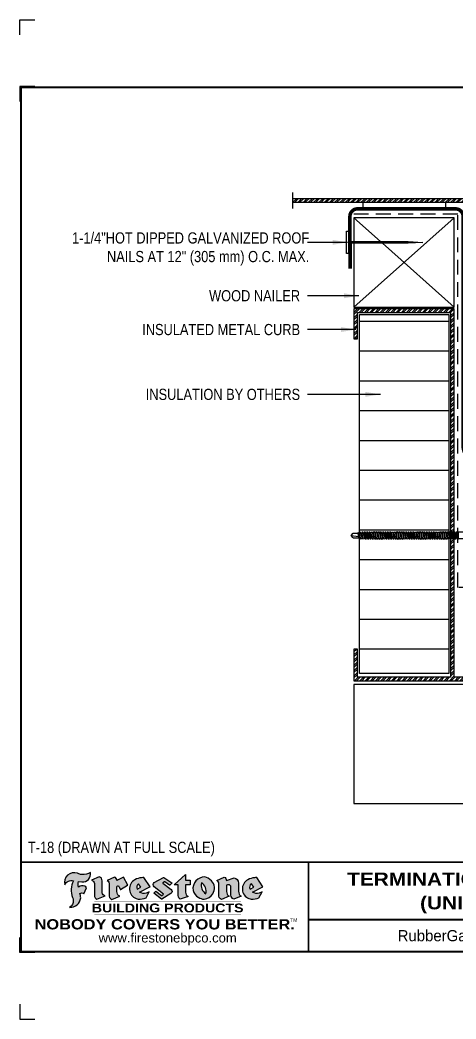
# Model space of a CAD drawing. Header units: inches. Extents: x 255.4 to 275.5, y -112.1 to -95.4.
# Drawn here: x 255.45 to 262.76, y -112.14 to -95.38 of the extents above; entities that cross this region are included whole.
import ezdxf
from ezdxf.enums import TextEntityAlignment as Align

# ---------------------------------------------------------------- set-up
doc = ezdxf.new("R2010")
doc.units = ezdxf.units.IN
doc.header["$MEASUREMENT"] = 0
doc.linetypes.add('HIDDEN', pattern=[0.375, 0.25, -0.125])
doc.layers.get('0').update_dxf_attribs({"linetype": 'CONTINUOUS'})
doc.layers.get('DEFPOINTS').update_dxf_attribs({"linetype": 'CONTINUOUS'})
for name, color, linetype in [('FSBP-ACCESSORY-FIRESTONE', 7, 'CONTINUOUS'), ('FSBP-ACCESSORY-OTHER', 7, 'CONTINUOUS'), ('FSBP-ADHESIVE', 1, 'HIDDEN'), ('FSBP-ANNO-NOTE', 7, 'CONTINUOUS'), ('FSBP-INSULATION', 7, 'CONTINUOUS'), ('FSBP-MEMBRANE', 7, 'CONTINUOUS'), ('FSBP-SUBSTRATE-GENERIC', 9, 'CONTINUOUS'), ('FSBP-TTLB', 7, 'CONTINUOUS'), ('FSBP-TTLB-BORDER', 7, 'CONTINUOUS'), ('FSBP-TTLB-TEXT', 7, 'CONTINUOUS'), ('FSBP-WOOD', 7, 'CONTINUOUS')]:
    doc.layers.add(name, color=color, linetype=linetype)
doc.styles.add('FSBP_ARIAL', font='arial.ttf')
doc.styles.add('FSBP_ARIAL_BOLD', font='')
doc.styles.add('FSBP_ARIAL_NAR', font='ARIALN.TTF')
doc.styles.add('FSBP_BANKGOTHIC', font='bgothm.ttf')
doc.styles.get('FSBP_ARIAL_BOLD').set_extended_font_data('Arial Black')
doc.dimstyles.new('FSBP-LEADER', dxfattribs={"dimtxt": 0.1875, "dimasz": 0.25, "dimexe": 0.0625, "dimexo": 0.125, "dimgap": 0.125, "dimtad": 0, "dimtih": 1, "dimtoh": 1, "dimdec": 4, "dimzin": 0, "dimdsep": 46, "dimlunit": 4, "dimtxsty": 'FSBP_ARIAL_NAR', "dimcen": 0.09375, "dimclrd": 256, "dimclre": 256, "dimclrt": 256, "dimadec": 0, "dimazin": 0, "dimtfac": 1, "dimtdec": 4, "dimtofl": 0, "dimtmove": 0, "dimatfit": 3, "dimfxl": 0, "dimtolj": 1, "dimtzin": 0, "dimlwd": -1, "dimlwe": -1, "dimarcsym": 0})

# ---------------------------------------------------------------- blocks, each defined once
blk = doc.blocks.new('TTLB-EPDM_2')
at = {"layer": 'FSBP-TTLB-TEXT'}
h = blk.add_hatch(color=1, dxfattribs=at)
edge = h.paths.add_edge_path()
edge.add_arc((1.037309769669573, -0.1982514792917306), 0.1319107607348553, 264.0410451462098, 370.3106169565175)
edge.add_arc((1.027551646585694, 0.1214293576525799), 0.3273056962876235, 270.05058356628535, 295.23459397187514, ccw=False)
edge.add_arc((1.022801957313345, -0.06680179986895154), 0.1391656561713503, 249.3281275763668, 272.0749124149863, ccw=False)
edge.add_line((0.9736743133014443, -0.1970076156048179), (0.9474927838574558, -0.1852745150568325))
edge.add_arc((0.8939498971398288, -0.3394262635682071), 0.1631857907024099, 70.84590087378872, 194.3325259843273)
edge.add_arc((0.8444260109029493, -0.4259936440910768), 0.1179914261095279, 70.96950098067128, 156.9641407594482, ccw=False)
edge.add_arc((1.153141409296894, -0.4684497516079468), 0.3110405457095052, 150.3231137483159, 203.2084295854517)
edge.add_arc((0.7562495500622943, -0.6412608153899899), 0.1218587156617311, 0.8849157075190988, 24.34668939894999, ccw=False)
edge.add_arc((0.7493781665697374, -0.6475258110744375), 0.1289731377238325, -58.36655102076742, 3.6216782311386737, ccw=False)
edge.add_arc((0.8256699029544474, -0.5792158350996106), 0.1783301886510354, 267.2205474105585, 354.1381621173521)
edge.add_arc((0.7903121048625305, -0.6011409294291745), 0.212787892960859, 0.9996158580669322, 21.00503380861244)
edge.add_arc((1.01880712263941, -0.5666691048185161), 0.05136395668415847, 40.82117713173261, 125.52727787225791, ccw=False)
edge.add_line((1.057676976260041, -0.5330924682126437), (1.102776947655911, -0.4308018311949837))
edge.add_arc((1.040858222524664, -0.4699705673995949), 0.07326744446031509, 32.31675181867256, 66.31481236598174)
edge.add_arc((1.032262518825329, -0.5063316993097662), 0.1102246948011782, 69.8179132332389, 125.254734720681)
edge.add_arc((1.127708877207287, -0.368959353531244), 0.1659710644737306, 164.1569669952081, 196.5811013160487, ccw=False)
edge.add_line((0.9680425188342383, -0.3236487780942383), (1.023615334387159, -0.3294494641845773))
h = blk.add_hatch(color=1, dxfattribs=at)
edge = h.paths.add_edge_path()
edge.add_line((1.275239419159561, -0.6223407783464694), (1.415345367376062, -0.5660418822574371))
edge.add_arc((1.421019305783958, -0.5090099247487757), 0.05731350411836949, 181.9717871001989, 264.31851000495806, ccw=False)
edge.add_line((1.363739737527226, -0.5109819325197265), (1.363412352251203, -0.3102363679013962))
edge.add_arc((1.294263659668751, -0.3103491388303989), 0.06914878453844908, 0.0934405599591014, 72.42834396969012)
edge.add_line((1.315139561173908, -0.2444268274366692), (1.186839444240604, -0.3024209471341379))
edge.add_arc((1.175246268095289, -0.3585110609420917), 0.05727567197445628, -0.017399788185912257, 78.322067691347, ccw=False)
edge.add_line((1.232521937428658, -0.3585284546236807), (1.232574268422297, -0.555126496687123))
edge.add_arc((1.305699496415486, -0.5558575689677219), 0.07312888236350451, 179.4272023230205, 245.3845503102953)
h = blk.add_hatch(color=1, dxfattribs=at)
edge = h.paths.add_edge_path()
edge.add_line((1.792026821926584, -0.3839679064720229), (1.722158956877934, -0.2518542302253621))
edge.add_arc((1.720119655279638, -0.2529327078887852), 0.002306916790721817, 27.87197133405656, 117.3766794470751)
edge.add_line((1.719058846382097, -0.250884159729182), (1.610638460368705, -0.3070279753467702))
edge.add_arc((1.547088841662962, -0.3061026658494403), 0.06355635479880145, 359.165808011073, 425.8793658831422)
edge.add_line((1.573061729235633, -0.2480956029480268), (1.446879247402876, -0.3051325108639702))
edge.add_arc((1.407812067100189, -0.370357133046621), 0.07602957263902092, -3.441403975725109, 59.07992244284969, ccw=False)
edge.add_line((1.483704536400296, -0.3749210150788969), (1.483704536400296, -0.5723838140635706))
edge.add_arc((1.54053746518044, -0.568254406115083), 0.05698275005415228, 184.1557352478595, 255.3066498366543)
edge.add_line((1.526084036778343, -0.6233736605654059), (1.657291340682093, -0.570650514527486))
edge.add_arc((1.688298576827198, -0.5021390388423987), 0.0752015358480571, 207.5160880841914, 245.649226723163, ccw=False)
edge.add_arc((1.721050197024907, -0.4914488168456328), 0.1093332836229113, 179.4823365255141, 204.5537900001094, ccw=False)
edge.add_line((1.611721375809452, -0.4904610114968335), (1.611721375809452, -0.4126404716788983))
edge.add_arc((1.628589765097195, -0.414159299036043), 0.01693662875851176, 28.356188110622725, 174.8549701683585, ccw=False)
edge.add_arc((1.627340435522395, -0.4197189881350504), 0.02111886817708033, 22.216893572439517, 40.10213956426492, ccw=False)
edge.add_line((1.646891420738257, -0.4117336534413738), (1.666638796144639, -0.4549750258192233))
edge.add_arc((1.668737246926742, -0.4540167099035481), 0.002306916790685496, 204.545128184284, 299.6323508190091)
edge.add_line((1.669877862091766, -0.4560219186518992), (1.791128135493295, -0.3870515928837648))
edge.add_line((1.791128135493295, -0.3870515928837648), (1.792026821926584, -0.3839679064720229))
h = blk.add_hatch(color=1, dxfattribs=at)
h.paths.add_polyline_path([(2.063388732080512, -0.2583237030618903, 0.02524281661523788), (2.025024361750752, -0.2610532129309178, 0.1213611957758757), (1.901773912052249, -0.3008158885520373, 0.6151668103976068), (1.93274136141747, -0.6099060679591872, 0.05306812109568645), (1.967936229862175, -0.617865745600497, 0.1150932231766138), (2.099126721549737, -0.5994933789882708), (2.151195569562105, -0.4944891916583316, -0.08755405562188731), (2.104230609512001, -0.5187113292177372, -0.265591761123442), (1.992692314386659, -0.5010701623316862), (2.165347897647223, -0.4141184325909109, 0.4518949533370738), (2.166222728871162, -0.4107679608846269)])
h.paths.add_polyline_path([(2.014217313945437, -0.4188965037300676), (1.951113654018855, -0.4515330109460507, -0.3720533890450154), (1.973177450672722, -0.3607130665457561)], flags=16)
h = blk.add_hatch(color=1, dxfattribs=at)
edge = h.paths.add_edge_path()
edge.add_arc((2.260407392426802, -0.3775796671688782), 0.04152450223225729, 123.20805433950699, 232.2027298779723, ccw=False)
edge.add_line((2.237665217914071, -0.3428366421988329), (2.393535971665983, -0.2540943745380986))
edge.add_arc((2.394677353533142, -0.2560991469722482), 0.002306916790741334, 55.64644466176611, 119.65426054492559, ccw=False)
edge.add_line((2.395979141996861, -0.2541946229174954), (2.531809646140459, -0.3470380726374032))
edge.add_arc((2.530468902927946, -0.3489153772789875), 0.002306916790700397, -42.731101238422525, 54.4661353739603, ccw=False)
edge.add_line((2.532163440279987, -0.3504807552658491), (2.498457913851155, -0.3869673252714421))
edge.add_arc((2.496763376499139, -0.3854019472845934), 0.002306916790672934, 233.7527076894875, 317.26889876138785, ccw=False)
edge.add_line((2.495399362263356, -0.38726241234572), (2.413849913492982, -0.3274738082119626))
edge.add_arc((2.412485899257181, -0.3293342732731342), 0.002306916790720064, 53.75270768979358, 124.4135619297835)
edge.add_line((2.41118211687575, -0.3274311136421062), (2.382933981293377, -0.346782838468144))
edge.add_arc((2.38423776367478, -0.3486859980991606), 0.002306916790694898, 124.4135619293799, 231.8459020253626)
edge.add_line((2.382812599816248, -0.3505000469010184), (2.519899969301207, -0.4581994452042721))
edge.add_arc((2.494247019847682, -0.4908523236374461), 0.04152450223225742, -55.21225898295222, 51.84590202520428, ccw=False)
edge.add_line((2.517938320565804, -0.5249552055672808), (2.364434947484597, -0.6179520922513717))
edge.add_arc((2.36323960192349, -0.6159790200102006), 0.002306916790726996, 233.2955624372927, 301.20872157023314, ccw=False)
edge.add_line((2.361860787187538, -0.6178285429225383), (2.231266621301074, -0.5204709167214361))
edge.add_arc((2.232647938930649, -0.5186232623475259), 0.002306916790697672, 135.5134179846393, 233.21798691998708, ccw=False)
edge.add_line((2.231002150870836, -0.5170067083764565), (2.262839375599356, -0.4845937328397696))
edge.add_arc((2.264485163659225, -0.4862102868108537), 0.002306916790748497, 53.0352839999411, 135.513417985369, ccw=False)
edge.add_line((2.265872365996302, -0.4843670465239001), (2.361834678328762, -0.5565872257804898))
edge.add_arc((2.363221880665761, -0.5547439854936304), 0.002306916790627066, 233.0352840000685, 302.2362632414394)
edge.add_line((2.36445241715569, -0.5566953042850713), (2.39428499383348, -0.5378823484768844))
edge.add_arc((2.393054457343549, -0.5359310296853765), 0.002306916790685166, 302.2362632406177, 412.2027298768422)
edge.add_line((2.394468296066179, -0.5341081404551886), (2.234958295420142, -0.4103916733127022))
h = blk.add_hatch(color=1, dxfattribs=at)
edge = h.paths.add_edge_path()
edge.add_line((2.763460561272041, -0.2072496393923444), (2.763460561272041, -0.2969520779963801))
edge.add_arc((2.765767478062699, -0.2969520779963943), 0.00230691679065842, 179.9999999996471, 269.9999999996471)
edge.add_line((2.765767478062685, -0.2992589947870528), (2.835417693520355, -0.2992589947870528))
edge.add_arc((2.835417693520355, -0.3015659115777538), 0.002306916790701052, 0, 90, ccw=False)
edge.add_line((2.837724610311056, -0.3015659115777538), (2.837724610311056, -0.3790761307453892))
edge.add_arc((2.83541769352037, -0.3790761307453749), 0.002306916790686842, 269.99999999964706, 359.99999999964706, ccw=False)
edge.add_line((2.835417693520355, -0.3813830475360618), (2.765767478062685, -0.3813830475360618))
edge.add_arc((2.765767478062699, -0.3836899643267202), 0.00230691679065842, 90.00000000035294, 180.0000000003529)
edge.add_line((2.763460561272041, -0.3836899643267344), (2.763460561272041, -0.5033995910642801))
edge.add_arc((2.836735953378943, -0.5071368822038516), 0.07337063740681413, 177.0802527808789, 245.3249543133826)
edge.add_line((2.806105814540615, -0.5738080530967267), (2.674529557384915, -0.6226036013049594))
edge.add_arc((2.708610405062069, -0.564298408791804), 0.06753517344606039, 177.0345319916277, 239.6926428024901, ccw=False)
edge.add_line((2.641165668230087, -0.560804539009709), (2.641165668230087, -0.3836899643267344))
edge.add_arc((2.638858751439429, -0.3836899643267202), 0.00230691679065842, 359.9999999996471, 449.999999999647)
edge.add_line((2.638858751439443, -0.3813830475360618), (2.572857950769389, -0.3813830475360618))
edge.add_line((2.572857950769389, -0.3813830475360618), (2.763460561272041, -0.2072496393923444))
h = blk.add_hatch(color=1, dxfattribs=at)
edge = h.paths.add_edge_path(flags=16)
edge.add_arc((2.940363509127394, -0.4847985213681437), 0.1684614578629418, 344.5558804047865, 417.0140046669545)
edge.add_arc((3.194458079644619, -0.3883534532477785), 0.1684614578629414, 164.5558804047864, 237.0140046669546)
edge = h.paths.add_edge_path()
edge.add_arc((3.069375116502199, -0.4399344555144872), 0.1828726885096673, 136.0914512150047, 191.213418978326)
edge.add_arc((3.064939550433406, -0.4318234379590333), 0.1803148804748503, 194.0167254156723, 240.6663730831859)
edge.add_arc((3.098047041778981, -0.3845058757092554), 0.2378525180183701, 239.2975390661776, 264.2889872773176)
edge.add_arc((3.04884478212623, -0.4190232383793012), 0.203760689247156, 277.1986764832036, 326.503572961274)
edge.add_arc((3.077739326803546, -0.4341046616465112), 0.171374865791709, 325.3768876809902, 406.3828327799087)
edge.add_arc((3.011839488065919, -0.4896144380417797), 0.2571945645850002, 44.28462553519766, 73.82901434867304)
edge.add_arc((3.117152499586992, -0.4983433120546693), 0.2579560664039132, 97.50292863483666, 134.1039137579027)
h = blk.add_hatch(color=1, dxfattribs=at)
edge = h.paths.add_edge_path()
edge.add_line((3.322690228557462, -0.5721896537377091), (3.322690228557462, -0.3749210150788969))
edge.add_arc((3.246797759257384, -0.3703571330465745), 0.076029572638996, 356.5585960242387, 419.0799224428129)
edge.add_line((3.285864939560099, -0.3051325108639702), (3.412047421392799, -0.2480956029480268))
edge.add_arc((3.386074533820159, -0.3061026658494941), 0.06355635479883807, 0.3962622833877276, 65.87936588318718, ccw=False)
edge.add_line((3.449629368605429, -0.3056631084210863), (3.580526418688805, -0.2593848434574539))
edge.add_arc((3.555744121700958, -0.3530904070730321), 0.09692726601172152, 2.366977007666776, 75.18615851992018, ccw=False)
edge.add_line((3.652588689330287, -0.3490873311063041), (3.652588689330287, -0.4883770011386872))
edge.add_arc((3.761877549389556, -0.4914934052703811), 0.1093332836229047, 178.3666365323574, 204.5537900000422)
edge.add_arc((3.729125929191727, -0.5021836272670953), 0.07520153584796169, 207.5160880841711, 245.2240541443093)
edge.add_line((3.697611150971852, -0.5704631245385627), (3.572585913552643, -0.6207021253773775))
edge.add_arc((3.59534718600759, -0.5526356419907701), 0.07177131519198746, 180.3328587115751, 251.51018566665869, ccw=False)
edge.add_line((3.523577081955409, -0.5530525936986663), (3.523577081955409, -0.4153032515383615))
edge.add_arc((3.486319529276879, -0.4148773504126441), 0.0372599868942854, 359.3450650296066, 449.0500281941028)
edge.add_arc((3.482769874121713, -0.4419622099033496), 0.06447454900600783, 86.29402372314017, 119.8211331593848)
edge.add_line((3.450707067966732, -0.3860252459975726), (3.450707067966732, -0.4904610114968335))
edge.add_arc((3.560035889182251, -0.491448816845647), 0.1093332836229751, 179.4823365255069, 204.5537900001023)
edge.add_arc((3.527284268984408, -0.5021390388424952), 0.07520153584796385, 207.5160880841699, 245.6492267231416)
edge.add_line((3.496277032839316, -0.570650514527486), (3.365069728935509, -0.6233736605654059))
edge.add_arc((3.37950248606194, -0.5682868177318081), 0.05694615642555727, 183.9298782390169, 255.318496325343, ccw=False)
h = blk.add_hatch(color=1, dxfattribs=at)
h.paths.add_polyline_path([(3.957695472291277, -0.2583237030618903, 0.02524281661523822), (3.919331101961575, -0.2610532129309178, 0.1085638477195505), (3.807890832595604, -0.2939221658134414, 0.6425897848490651), (3.827048101628293, -0.6099060679591872, 0.05306812109569052), (3.862242970072884, -0.617865745600497, 0.1150932231766133), (3.993433461760503, -0.5994933789882708), (4.045502309772871, -0.4944891916583316, -0.08755405562189084), (3.998537349722767, -0.5187113292177372, -0.2655917611234366), (3.886999054597368, -0.5010701623316862), (4.059654637857989, -0.4141184325909109, 0.4518949533370731), (4.060529469081928, -0.4107679608846269)])
h.paths.add_polyline_path([(3.90852405415626, -0.4188965037300676), (3.845420394229677, -0.4515330109460507, -0.3720533890450147), (3.867484190883488, -0.3607130665457561)], flags=16)
at = {"layer": 'DEFPOINTS', "linetype": 'Continuous', "ltscale": 1.75}
for points in [[(-0.015625, 13.88083333333333), (-0.015625, 14.13083333333333), (0.234375, 14.13083333333333)], [(-0.015625, -2.380833333333342), (-0.015625, -2.630833333333342), (0.234375, -2.630833333333342)]]:
    blk.add_lwpolyline(points, dxfattribs=at)
at = {"layer": 'DEFPOINTS', "color": 1}
for points in [[(0.234375, 13.015625), (-0.015625, 13.015625), (-0.015625, 12.765625)], [(0.234375, -1.515625), (-0.015625, -1.515625), (-0.015625, -1.265625)]]:
    blk.add_lwpolyline(points, dxfattribs=at)
at = {"layer": 'FSBP-TTLB', "const_width": 0.03125}
for points in [[(0, 0), (0, -1.5), (20, -1.5), (20, 0), (0, 0)], [(4.825208527206769, 0), (4.825208527206769, -0.9643749050531198)], [(4.825208527206769, -0.9643749050531198), (15.84028770518938, -0.9643749050531198)], [(4.825208527206769, -0.9643749050531198), (4.825208527206769, -1.5)]]:
    blk.add_lwpolyline(points, dxfattribs=at)
at = {"layer": 'FSBP-TTLB-BORDER', "const_width": 0.03125}
blk.add_lwpolyline([(20, 0), (20, 13), (0, 13), (0, 0)], dxfattribs=at)
at = {"layer": 'FSBP-TTLB-TEXT', "color": 1}
blk.add_line((0.7358432058323388, -0.379822754145593), (0.7358432058323388, -0.379822754145593), dxfattribs=at)
for points in [[(1.023615323725323, -0.3294494630716969, 0.5000510906601082), (1.167090420776901, -0.1746414942047778, -0.1103304102359608), (1.027840608309816, -0.2058762110801382, -0.09957876667165425), (0.9736743133014443, -0.1970076156048179), (0.9474927838574558, -0.1852745150568325, 0.5978159689075124), (0.7358432058323388, -0.379822754145593, -0.3938834584182213), (0.8828996422548698, -0.3144510229727047, 0.2349406564350952), (0.86727108227484, -0.5910237178633082, -0.1027304183841549), (0.8780937320133262, -0.6393788197974146, -0.2772692352614086), (0.8170223912655956, -0.7573362346216896, 0.3985429150902959), (1.003067614090241, -0.5974286950643517, 0.0875124847930418), (0.9889600163401155, -0.5248671157293501, -0.3874031597924062), (1.057676976260041, -0.5330924682126437), (1.102776947655911, -0.4308018311949837, 0.1494423498871741), (1.07029056398062, -0.4028746979725923, 0.2467195073738216), (0.9686394281704906, -0.4163228904100862, -0.1424285161541127), (0.9680425188342383, -0.3236487780942383), (1.023615334387159, -0.3294494641845773)], [(2.166222728871162, -0.4107679608846269), (2.063388732080512, -0.2583237030618903, 0.02524281661523788), (2.025024361750752, -0.2610532129309178, 0.1085638477195265), (1.913584092384895, -0.2939221658134414, 0.6425897848491228), (1.93274136141747, -0.6099060679591872, 0.05306812109568648), (1.967936229862175, -0.617865745600497, 0.1150932231766137), (2.099126721549737, -0.5994933789882708), (2.151195569562105, -0.4944891916583316, -0.0875540556218873), (2.104230609512001, -0.5187113292177372, -0.2655917611234418), (1.992692314386659, -0.5010701623316862), (2.165347897647223, -0.4141184325909109)], [(2.763460561272041, -0.2072496393923444), (2.763460561272041, -0.2969520779963801, 0.4142135623730958), (2.765767478062685, -0.2992589947870528), (2.835417693520355, -0.2992589947870528, -0.414213562373095), (2.837724610311056, -0.3015659115777538), (2.837724610311056, -0.3790761307453892, -0.4142135623730938), (2.835417693520355, -0.3813830475360618), (2.765767478062685, -0.3813830475360618, 0.4142135623730958), (2.763460561272041, -0.3836899643267344), (2.763460561272041, -0.5033995910642801, 0.3068985753588853), (2.806105814540615, -0.5738080530967267), (2.674529557384915, -0.6226036013049594, -0.2804194150632976), (2.641165668230087, -0.560804539009709), (2.641165668230087, -0.3836899643267344, 0.414213562373095), (2.638858751439443, -0.3813830475360618), (2.572857950769389, -0.3813830475360618), (2.763460561272041, -0.2072496393923444)], [(4.060529469081928, -0.4107679608846269), (3.957695472291277, -0.2583237030618903, 0.02524281661523788), (3.919331101961575, -0.2610532129309178, 0.1085638477195265), (3.807890832595604, -0.2939221658134414, 0.6425897848491228), (3.827048101628293, -0.6099060679591872, 0.05306812109568648), (3.862242970072884, -0.617865745600497, 0.1150932231766137), (3.993433461760503, -0.5994933789882708), (4.045502309772871, -0.4944891916583316, -0.0875540556218873), (3.998537349722767, -0.5187113292177372, -0.2655917611234418), (3.886999054597368, -0.5010701623316862), (4.059654637857989, -0.4141184325909109)], [(4.059654637857989, -0.4141184325909109, 0.4518949533370731), (4.060529469081928, -0.4107679608846269, 0.4518949533370731)]]:
    blk.add_lwpolyline(points, format="xyb", dxfattribs=at)
for points in [[(1.275239419159561, -0.6223407783464694), (1.415345367376062, -0.5660418822574371, -0.3756100036733062), (1.363739737527226, -0.5109819325197265), (1.363412352251203, -0.3102363679013962, 0.3265360292958048), (1.315139561173908, -0.2444268274366692), (1.186839444240604, -0.3024209471341379, -0.3557863980845349), (1.232521937428658, -0.3585284546236807), (1.232574268422297, -0.555126496687123, 0.2960110723418457)], [(1.792026821926584, -0.3839679064720229), (1.722158956877934, -0.2518542302253621, 0.4116839150163434), (1.719058846382097, -0.250884159729182), (1.610638460368705, -0.3070279753467702, 0.2996033003794034), (1.573061729235633, -0.2480956029480268), (1.446879247402876, -0.3051325108639702, -0.2797757560995365), (1.483704536400296, -0.3749210150788969), (1.483704536400296, -0.5723838140635706, 0.320828638474519), (1.526084036778343, -0.6233736605654059), (1.657291340682093, -0.570650514527486, -0.1679398621276611), (1.621603752698661, -0.5368819723450571, -0.1098333365370753), (1.611721375809452, -0.4904610114968335), (1.611721375809452, -0.4126404716788983, -0.743334502655012), (1.64349420176768, -0.4061152228778298, -0.07819791644735608), (1.646891420738257, -0.4117336534413738), (1.666638796144639, -0.4549750258192233, 0.4404648714563479), (1.669877862091766, -0.4560219186518992), (1.791128135493295, -0.3870515928837648)], [(2.234958295420142, -0.4103916733127022, -0.5150044486718882), (2.237665217914071, -0.3428366421988329), (2.393535971665983, -0.2540943745380986, -0.2867822934100265), (2.395979141996861, -0.2541946229174954), (2.531809646140459, -0.3470380726374032, -0.4515027974650387), (2.532163440279987, -0.3504807552658491), (2.498457913851155, -0.3869673252714421, -0.3814439164929681), (2.495399362263356, -0.38726241234572), (2.413849913492982, -0.3274738082119626, 0.3184718635035665), (2.41118211687575, -0.3274311136421062), (2.382933981293377, -0.346782838468144, 0.5064094529656681), (2.382812599816248, -0.3505000469010184), (2.519899969301207, -0.4581994452042721, -0.5043597839115849), (2.517938320565804, -0.5249552055672808), (2.364434947484597, -0.6179520922513717, -0.3053163970316367), (2.361860787187538, -0.6178285429225383), (2.231266621301074, -0.5204709167214361, -0.4541703869768119), (2.231002150870836, -0.5170067083764565), (2.262839375599356, -0.4845937328397696, -0.3762644290664977), (2.265872365996302, -0.4843670465239001), (2.361834678328762, -0.5565872257804898, 0.3114700032088108), (2.36445241715569, -0.5566953042850713), (2.39428499383348, -0.5378823484768844, 0.520381097387146), (2.394468296066179, -0.5341081404551886)], [(2.937624918725987, -0.3131105398334029, 0.2452625673097023), (2.889993533867141, -0.4754966266250307, 0.2064059665179019), (2.976604338974084, -0.5890186876871866, 0.1094800500670344), (3.074378098474654, -0.6211778035979165, 0.2185147641853038), (3.218764944843201, -0.5314757029352819, 0.3689489483072479), (3.195959963110113, -0.3100352223135445, 0.1296305888694145), (3.0834694040758, -0.242595816912754, 0.1610736375384317)], [(3.322690228557462, -0.5721896537377091), (3.322690228557462, -0.3749210150788969, 0.2797757560995341), (3.285864939560099, -0.3051325108639702), (3.412047421392799, -0.2480956029480268, -0.2937618496109166), (3.449629368605429, -0.3056631084210863), (3.580526418688805, -0.2593848434574539, -0.3288760160581939), (3.652588689330287, -0.3490873311063041), (3.652588689330287, -0.4883770011386872, 0.114762897203527), (3.662431105063263, -0.536926560769686, 0.166032965990522), (3.697611150971852, -0.5704631245385627), (3.572585913552643, -0.6207021253773775, -0.3209557512194564), (3.523577081955409, -0.5530525936986663), (3.523577081955409, -0.4153032515383615, 0.4127061514896111), (3.48693727661589, -0.3776224848030694, 0.1473421876160361), (3.450707067966732, -0.3860252459975726), (3.450707067966732, -0.4904610114968335, 0.1098333365370753), (3.460589444855941, -0.5368819723450855, 0.1679398621276611), (3.496277032839316, -0.570650514527486), (3.365069728935509, -0.6233736605654059, -0.3219729545308964), (3.322690228557462, -0.5721896537377091, 29.1476284739)], [(1.951113654018855, -0.4515330109460507), (2.014217313945437, -0.4188965037300676), (1.973177450672722, -0.3607130665457561, 0.3720533890450154)], [(3.10274193015772, -0.5296595419651595, 0.3271311138286319), (3.032079658614293, -0.3434924326507627, 0.3271311138286322)], [(3.845420394229677, -0.4515330109460507), (3.90852405415626, -0.4188965037300676), (3.867484190883488, -0.3607130665457561, 0.3720533890450154)]]:
    blk.add_lwpolyline(points, format="xyb", close=True, dxfattribs=at)
at = {"layer": 'FSBP-TTLB-TEXT', "const_width": 0.0078125}
for points in [[(1.233926579809207, -0.6584455781731435), (3.691229482685259, -0.6584455781731577)], [(1.233926579809207, -0.8761560960495984), (3.691229482685259, -0.8761560960495842)]]:
    blk.add_lwpolyline(points, dxfattribs=at)
at = {"layer": 'FSBP-TTLB-TEXT', "color": 1}
for centre, start, end in [((1.789987520328282, -0.3850463841354355), 299.6323508193319, 27.87197133380463), ((2.164310260790558, -0.412058050385383), 296.7304547840455, 34.00233684987403)]:
    blk.add_arc(centre, 0.00230691679068068, start, end, dxfattribs=at)
at = {"layer": 'FSBP-TTLB-TEXT', "lineweight": 18, "style": 'FSBP_ARIAL_BOLD'}
blk.add_text('BUILDING PRODUCTS', height=0.1484375, dxfattribs=at).set_placement((2.462578031247233, -0.7673008371113639), align=Align.MIDDLE_CENTER)
at = {"layer": 'FSBP-TTLB-TEXT', "color": 1}
for s, height, style, p in [('NOBODY COVERS YOU BETTER.', 0.171875, 'FSBP_ARIAL_BOLD', (2.412604263603384, -1.041650450587369)), ('TM', 0.0625, 'FSBP_BANKGOTHIC', (4.576671173373001, -0.9725745042934193))]:
    blk.add_text(s, height=height, dxfattribs=dict(at, style=style)).set_placement(p, align=Align.MIDDLE_CENTER)
at = {"layer": 'FSBP-TTLB-TEXT'}
for s, height, style, p in [('RubberGard  EPDM', 0.1875, 'FSBP_BANKGOTHIC', (7.443365678241776, -1.23218745252656)), ('www.firestonebpco.com', 0.15625, 'FSBP_ARIAL', (2.462578031247233, -1.268657306740124))]:
    blk.add_text(s, height=height, dxfattribs=dict(at, style=style)).set_placement(p, align=Align.MIDDLE_CENTER)
for tag, height, style, p in [('MAXIMUM_WARRANTY', 0.1875, 'FSBP_ARIAL_BOLD', (18.03987100774941, 0.2240244307510579)), ('ACCPT_SYSTEMS', 0.21875, 'FSBP_ARIAL', (12.49438170418193, -1.23218745252656))]:
    blk.add_attdef(tag, text='', height=height, dxfattribs=dict(at, style=style)).set_placement(p, align=Align.MIDDLE_LEFT)
for tag, height, style, p in [('DETAIL_DESCP_LINE_1', 0.21875, 'FSBP_ARIAL_BOLD', (10.33118450231211, -0.2831249841755152)), ('DETAIL_DESCP_LINE_2', 0.21875, 'FSBP_ARIAL_BOLD', (10.33118450231211, -0.6812499208775904)), ('ISSUE_REV_DATE', 0.21875, 'FSBP_ARIAL', (16.84069633627263, -0.7282559425942452)), ('DETAIL_NUMBER', 0.4375, 'FSBP_ARIAL', (18.91941590748775, -0.8931630692489421))]:
    blk.add_attdef(tag, text='', height=height, dxfattribs=dict(at, style=style)).set_placement(p, align=Align.MIDDLE_CENTER)
blk = doc.blocks.new('FSBP_HOT-DIPPED-NAIL')
at = {"layer": 'FSBP-ACCESSORY-OTHER'}
blk.add_lwpolyline([(0, 0.1875), (0, -0.1875), (-0.03125, -0.1875), (-0.03125000000005684, 0.1875)], close=True, dxfattribs=at)
blk.add_lwpolyline([(0, 0.015625), (1, 0.015625), (1.25, 0), (1, -0.015625), (0, -0.015625)], dxfattribs=at)
blk = doc.blocks.new('FSBP_AP_FASTENER_01')
at = {"layer": 'FSBP-ACCESSORY-FIRESTONE'}
for p, q in [((-0.125, 0.04849224421338505), (-0.09375, -0.01400775578661495)), ((0.09375, -0.01400775578661495), (0.125, 0.04849224421338505)), ((-0.09375, -0.01400775578661495), (-0.09375, -0.264007755786615)), ((-0.09375, -0.01400775578661495), (0.09375, -0.01400775578661495)), ((-0.09375, -0.264007755786615), (-0.0703125, -0.2840970415008996)), ((0.09375, -0.01400775578661495), (0.09375, -0.264007755786615)), ((-0.0703125, -0.3156643085181585), (-0.0703125, -0.3472315755354103)), ((-0.0703125, -0.3787988425526763), (-0.0703125, -0.410366109569928)), ((-0.0703125, -0.4419333765871798), (-0.0703125, -0.4735006436044458)), ((-0.0703125, -0.5050679106216975), (-0.0703125, -0.5366351776389564)), ((0.0703125, -0.2955750228038667), (0.0703125, -0.3271422898211327)), ((0.0703125, -0.3587095568383845), (0.0703125, -0.3902768238556433)), ((0.0703125, -0.4218440908729022), (0.0703125, -0.453411357890154)), ((0.0703125, -0.4849786249074128), (0.0703125, -0.5165458919246717)), ((0.0703125, -0.5481131589419235), (0.0703125, -0.5796804259591894)), ((-0.0703125, -0.5682024446562153), (-0.0703125, -0.599769711673467)), ((-0.0703125, -0.631336978690733), (-0.0703125, -0.6629042457079848)), ((-0.0703125, -0.6944715127252366), (-0.0703125, -0.7260387797425025)), ((-0.0703125, -0.7576060467597543), (-0.0703125, -0.7891733137770132)), ((-0.0703125, -0.820740580794272), (-0.0703125, -0.8523078478115238)), ((0.0703125, -0.6112476929764412), (0.0703125, -0.6428149599937001)), ((0.0703125, -0.674382227010959), (0.0703125, -0.7059494940282107)), ((0.0703125, -0.7375167610454696), (0.0703125, -0.7690840280627285)), ((0.0703125, -0.8006512950799802), (0.0703125, -0.8322185620972462)), ((-0.0703125, -0.8838751148287898), (-0.0703125, -0.9154423818460415)), ((-0.0703125, -0.9470096488632933), (-0.0703125, -0.9785769158805593)), ((-0.0703125, -1.010144182897811), (-0.0703125, -1.04171144991507)), ((-0.0703125, -1.073278716932329), (-0.0703125, -1.104845983949581)), ((0.0703125, -0.863785829114498), (0.0703125, -0.8953530961317568)), ((0.0703125, -0.9269203631490157), (0.0703125, -0.9584876301662675)), ((0.0703125, -0.9900548971835264), (0.0703125, -1.021622164200785)), ((0.0703125, -1.053189431218037), (0.0703125, -1.084756698235303)), ((-0.0703125, -1.136413250966847), (-0.0703125, -1.167980517984098)), ((-0.0703125, -1.19954778500135), (-0.0703125, -1.231115052018616)), ((-0.0703125, -1.262682319035868), (-0.0703125, -1.294249586053127)), ((-0.0703125, -1.325816853070386), (-0.0703125, -1.357384120087637)), ((0.0703125, -1.116323965252555), (0.0703125, -1.147891232269814)), ((0.0703125, -1.179458499287072), (0.0703125, -1.211025766304324)), ((0.0703125, -1.242593033321583), (0.0703125, -1.274160300338842)), ((0.0703125, -1.305727567356094), (0.0703125, -1.33729483437336)), ((0.0703125, -1.368862101390611), (0.0703125, -1.40042936840787)), ((-0.0703125, -1.388951387104903), (-0.0703125, -1.420518654122155)), ((-0.0703125, -1.452085921139407), (-0.0703125, -1.483653188156673)), ((-0.0703125, -1.515220455173925), (-0.0703125, -1.546787722191183)), ((-0.0703125, -1.578354989208442), (-0.0703125, -1.609922256225694)), ((-0.0703125, -1.64148952324296), (-0.0703125, -1.673056790260212)), ((0.0703125, -1.431996635425129), (0.0703125, -1.463563902442381)), ((0.0703125, -1.49513116945964), (0.0703125, -1.526698436476899)), ((0.0703125, -1.558265703494151), (0.0703125, -1.589832970511416)), ((0.0703125, -1.621400237528668), (0.0703125, -1.652967504545927)), ((-0.0703125, -1.704624057277464), (-0.0703125, -1.73619132429473)), ((-0.0703125, -1.767758591311981), (-0.0703125, -1.79932585832924)), ((-0.0703125, -1.830893125346499), (-0.0703125, -1.862460392363751)), ((-0.0703125, -1.894027659381017), (-0.0703125, -1.925594926398269)), ((0.0703125, -1.684534771563186), (0.0703125, -1.716102038580438)), ((0.0703125, -1.747669305597697), (0.0703125, -1.779236572614955)), ((0.0703125, -1.810803839632207), (0.0703125, -1.842371106649473)), ((0.0703125, -1.873938373666725), (0.0703125, -1.905505640683984)), ((-0.0703125, -1.95716219341552), (-0.0703125, -1.988729460432786)), ((-0.0703125, -2.020296727450038), (-0.0703125, -2.051863994467297)), ((-0.0703125, -2.083431261484556), (-0.0703125, -2.114998528501808)), ((-0.0703125, -2.146565795519074), (-0.0703125, -2.178133062536325)), ((0.0703125, -1.937072907701243), (0.0703125, -1.968640174718495)), ((0.0703125, -2.000207441735753), (0.0703125, -2.031774708753012)), ((0.0703125, -2.063341975770264), (0.0703125, -2.09490924278753)), ((0.0703125, -2.126476509804782), (0.0703125, -2.158043776822041)), ((0.0703125, -2.189611043839299), (0.0703125, -2.221178310856551)), ((-0.0703125, -2.209700329553577), (-0.0703125, -2.241267596570843)), ((-0.0703125, -2.272834863588095), (-0.0703125, -2.304402130605354)), ((-0.0703125, -2.335969397622613), (-0.0703125, -2.367536664639864)), ((-0.0703125, -2.39910393165713), (-0.0703125, -2.430671198674382)), ((-0.0703125, -2.462238465691634), (-0.0703125, -2.4938057327089)), ((0.0703125, -2.25274557787381), (0.0703125, -2.284312844891069)), ((0.0703125, -2.315880111908321), (0.0703125, -2.347447378925587)), ((0.0703125, -2.379014645942839), (0.0703125, -2.410581912960097)), ((0.0703125, -2.442149179977356), (0.0703125, -2.473716446994608)), ((-0.0703125, -2.525372999726152), (-0.0703125, -2.55694026674341)), ((-0.0703125, -2.588507533760669), (-0.0703125, -2.620074800777921)), ((-0.0703125, -2.651642067795187), (-0.0703125, -2.683209334812439)), ((-0.0703125, -2.714776601829691), (-0.0703125, -2.746343868846957)), ((0.0703125, -2.505283714011867), (0.0703125, -2.536850981029126)), ((0.0703125, -2.568418248046378), (0.0703125, -2.599985515063644)), ((0.0703125, -2.631552782080895), (0.0703125, -2.663120049098154)), ((0.0703125, -2.694687316115413), (0.0703125, -2.726254583132665)), ((-0.0703125, -2.777911135864208), (-0.0703125, -2.809478402881467)), ((-0.0703125, -2.841045669898726), (-0.0703125, -2.872612936915978)), ((-0.0703125, -2.904180203933244), (-0.0703125, -2.935747470950496)), ((-0.0703125, -2.967314737967747), (-0.0703125, -2.998882004985013)), ((-0.0625, -3.154632755786622), (-0.0625, -3.013549567065063)), ((0, -3.201507755786615), (0.02460623630038583, -3.00110581902215)), ((0.0625, -3.154632755786601), (0.0625, -2.995692424207924)), ((0.0703125, -2.757821850149924), (0.0703125, -2.789389117167183)), ((0.0703125, -2.820956384184434), (0.0703125, -2.8525236512017)), ((0.0703125, -2.884090918218952), (0.0703125, -2.915658185236211)), ((0.0703125, -2.94722545225347), (0.0703125, -2.978792719270722)), ((0, -3.201507755786615), (-0.06250000000001421, -3.154632755786615)), ((0.0625, -3.154632755786615), (0, -3.201507755786615))]:
    blk.add_line(p, q, dxfattribs=at)
blk.add_lwpolyline([(0.1875, 0.04849224421338505, 0.1250000000000271), (0.203125, 0.110992244213385), (0.140625, 0.142242244213385), (-0.140625, 0.142242244213385), (-0.203125, 0.110992244213385, 0.1250000000000271), (-0.1875, 0.04849224421338505)], format="xyb", close=True, dxfattribs=at)
for points in [[(-0.109375, -0.3054610321523867), (-0.0703125, -0.2840970415008996), (0.0703125, -0.264007755786615), (0.109375, -0.2742110321523867), (0.0703125, -0.2955750228038667), (-0.0703125, -0.3156643085181585)], [(-0.109375, -0.3685955661869045), (-0.0703125, -0.3472315755354103), (0.0703125, -0.3271422898211327), (0.109375, -0.3373455661869045), (0.0703125, -0.3587095568383845), (-0.0703125, -0.3787988425526763)], [(-0.109375, -0.431730100221408), (-0.0703125, -0.410366109569928), (0.0703125, -0.3902768238556433), (0.109375, -0.400480100221408), (0.0703125, -0.4218440908729022), (-0.0703125, -0.4419333765871798)], [(-0.109375, -0.4948646342559258), (-0.0703125, -0.4735006436044458), (0.0703125, -0.453411357890154), (0.109375, -0.4636146342559258), (0.0703125, -0.4849786249074128), (-0.0703125, -0.5050679106216975)], [(-0.109375, -0.5579991682904435), (-0.0703125, -0.5366351776389564), (0.0703125, -0.5165458919246717), (0.109375, -0.5267491682904435), (0.0703125, -0.5481131589419235), (-0.0703125, -0.5682024446562153)], [(-0.109375, -0.6211337023249612), (-0.0703125, -0.599769711673467), (0.0703125, -0.5796804259591894), (0.109375, -0.5898837023249612), (0.0703125, -0.6112476929764412), (-0.0703125, -0.631336978690733)], [(-0.109375, -0.6842682363594648), (-0.0703125, -0.6629042457079848), (0.0703125, -0.6428149599937001), (0.109375, -0.6530182363594648), (0.0703125, -0.674382227010959), (-0.0703125, -0.6944715127252366)], [(-0.109375, -0.7474027703939825), (-0.0703125, -0.7260387797425025), (0.0703125, -0.7059494940282107), (0.109375, -0.7161527703939825), (0.0703125, -0.7375167610454696), (-0.0703125, -0.7576060467597543)], [(-0.109375, -0.8105373044285002), (-0.0703125, -0.7891733137770132), (0.0703125, -0.7690840280627285), (0.109375, -0.7792873044285002), (0.0703125, -0.8006512950799802), (-0.0703125, -0.820740580794272)], [(-0.109375, -0.873671838463018), (-0.0703125, -0.8523078478115238), (0.0703125, -0.8322185620972462), (0.109375, -0.842421838463018), (0.0703125, -0.863785829114498), (-0.0703125, -0.8838751148287898)], [(-0.109375, -0.9368063724975215), (-0.0703125, -0.9154423818460415), (0.0703125, -0.8953530961317568), (0.109375, -0.9055563724975215), (0.0703125, -0.9269203631490157), (-0.0703125, -0.9470096488632933)], [(-0.109375, -0.9999409065320393), (-0.0703125, -0.9785769158805593), (0.0703125, -0.9584876301662675), (0.109375, -0.9686909065320393), (0.0703125, -0.9900548971835264), (-0.0703125, -1.010144182897811)], [(-0.109375, -1.063075440566557), (-0.0703125, -1.04171144991507), (0.0703125, -1.021622164200785), (0.109375, -1.031825440566557), (0.0703125, -1.053189431218037), (-0.0703125, -1.073278716932329)], [(-0.109375, -1.126209974601075), (-0.0703125, -1.104845983949581), (0.0703125, -1.084756698235303), (0.109375, -1.094959974601075), (0.0703125, -1.116323965252555), (-0.0703125, -1.136413250966847)], [(-0.109375, -1.189344508635578), (-0.0703125, -1.167980517984098), (0.0703125, -1.147891232269814), (0.109375, -1.158094508635578), (0.0703125, -1.179458499287072), (-0.0703125, -1.19954778500135)], [(-0.109375, -1.252479042670096), (-0.0703125, -1.231115052018616), (0.0703125, -1.211025766304324), (0.109375, -1.221229042670096), (0.0703125, -1.242593033321583), (-0.0703125, -1.262682319035868)], [(-0.109375, -1.315613576704614), (-0.0703125, -1.294249586053127), (0.0703125, -1.274160300338842), (0.109375, -1.284363576704614), (0.0703125, -1.305727567356094), (-0.0703125, -1.325816853070386)], [(-0.109375, -1.378748110739132), (-0.0703125, -1.357384120087637), (0.0703125, -1.33729483437336), (0.109375, -1.347498110739132), (0.0703125, -1.368862101390611), (-0.0703125, -1.388951387104903)], [(-0.109375, -1.441882644773635), (-0.0703125, -1.420518654122155), (0.0703125, -1.40042936840787), (0.109375, -1.410632644773635), (0.0703125, -1.431996635425129), (-0.0703125, -1.452085921139407)], [(-0.109375, -1.505017178808153), (-0.0703125, -1.483653188156673), (0.0703125, -1.463563902442381), (0.109375, -1.473767178808153), (0.0703125, -1.49513116945964), (-0.0703125, -1.515220455173925)], [(-0.109375, -1.568151712842671), (-0.0703125, -1.546787722191183), (0.0703125, -1.526698436476899), (0.109375, -1.536901712842671), (0.0703125, -1.558265703494151), (-0.0703125, -1.578354989208442)], [(-0.109375, -1.631286246877188), (-0.0703125, -1.609922256225694), (0.0703125, -1.589832970511416), (0.109375, -1.600036246877188), (0.0703125, -1.621400237528668), (-0.0703125, -1.64148952324296)], [(-0.109375, -1.694420780911692), (-0.0703125, -1.673056790260212), (0.0703125, -1.652967504545927), (0.109375, -1.663170780911692), (0.0703125, -1.684534771563186), (-0.0703125, -1.704624057277464)], [(-0.109375, -1.75755531494621), (-0.0703125, -1.73619132429473), (0.0703125, -1.716102038580438), (0.109375, -1.72630531494621), (0.0703125, -1.747669305597697), (-0.0703125, -1.767758591311981)], [(-0.109375, -1.820689848980727), (-0.0703125, -1.79932585832924), (0.0703125, -1.779236572614955), (0.109375, -1.789439848980727), (0.0703125, -1.810803839632207), (-0.0703125, -1.830893125346499)], [(-0.109375, -1.883824383015245), (-0.0703125, -1.862460392363751), (0.0703125, -1.842371106649473), (0.109375, -1.852574383015245), (0.0703125, -1.873938373666725), (-0.0703125, -1.894027659381017)], [(-0.109375, -1.946958917049749), (-0.0703125, -1.925594926398269), (0.0703125, -1.905505640683984), (0.109375, -1.915708917049749), (0.0703125, -1.937072907701243), (-0.0703125, -1.95716219341552)], [(-0.109375, -2.010093451084266), (-0.0703125, -1.988729460432786), (0.0703125, -1.968640174718495), (0.109375, -1.978843451084266), (0.0703125, -2.000207441735753), (-0.0703125, -2.020296727450038)], [(-0.109375, -2.073227985118784), (-0.0703125, -2.051863994467297), (0.0703125, -2.031774708753012), (0.109375, -2.041977985118784), (0.0703125, -2.063341975770264), (-0.0703125, -2.083431261484556)], [(-0.109375, -2.136362519153302), (-0.0703125, -2.114998528501808), (0.0703125, -2.09490924278753), (0.109375, -2.105112519153302), (0.0703125, -2.126476509804782), (-0.0703125, -2.146565795519074)], [(-0.109375, -2.199497053187805), (-0.0703125, -2.178133062536325), (0.0703125, -2.158043776822041), (0.109375, -2.168247053187805), (0.0703125, -2.189611043839299), (-0.0703125, -2.209700329553577)], [(-0.109375, -2.262631587222323), (-0.0703125, -2.241267596570843), (0.0703125, -2.221178310856551), (0.109375, -2.231381587222323), (0.0703125, -2.25274557787381), (-0.0703125, -2.272834863588095)], [(-0.109375, -2.325766121256841), (-0.0703125, -2.304402130605354), (0.0703125, -2.284312844891069), (0.109375, -2.294516121256841), (0.0703125, -2.315880111908321), (-0.0703125, -2.335969397622613)], [(-0.109375, -2.388900655291359), (-0.0703125, -2.367536664639864), (0.0703125, -2.347447378925587), (0.109375, -2.357650655291359), (0.0703125, -2.379014645942839), (-0.0703125, -2.39910393165713)], [(-0.109375, -2.452035189325862), (-0.0703125, -2.430671198674382), (0.0703125, -2.410581912960097), (0.109375, -2.420785189325862), (0.0703125, -2.442149179977356), (-0.0703125, -2.462238465691634)], [(-0.109375, -2.51516972336038), (-0.0703125, -2.4938057327089), (0.0703125, -2.473716446994608), (0.109375, -2.48391972336038), (0.0703125, -2.505283714011867), (-0.0703125, -2.525372999726152)], [(-0.109375, -2.578304257394898), (-0.0703125, -2.55694026674341), (0.0703125, -2.536850981029126), (0.109375, -2.547054257394898), (0.0703125, -2.568418248046378), (-0.0703125, -2.588507533760669)], [(-0.109375, -2.641438791429415), (-0.0703125, -2.620074800777921), (0.0703125, -2.599985515063644), (0.109375, -2.610188791429415), (0.0703125, -2.631552782080895), (-0.0703125, -2.651642067795187)], [(-0.109375, -2.704573325463919), (-0.0703125, -2.683209334812439), (0.0703125, -2.663120049098154), (0.109375, -2.673323325463919), (0.0703125, -2.694687316115413), (-0.0703125, -2.714776601829691)], [(-0.109375, -2.767707859498437), (-0.0703125, -2.746343868846957), (0.0703125, -2.726254583132665), (0.109375, -2.736457859498437), (0.0703125, -2.757821850149924), (-0.0703125, -2.777911135864208)], [(-0.109375, -2.830842393532954), (-0.0703125, -2.809478402881467), (0.0703125, -2.789389117167183), (0.109375, -2.799592393532954), (0.0703125, -2.820956384184434), (-0.0703125, -2.841045669898726)], [(-0.109375, -2.893976927567472), (-0.0703125, -2.872612936915978), (0.0703125, -2.8525236512017), (0.109375, -2.862726927567472), (0.0703125, -2.884090918218952), (-0.0703125, -2.904180203933244)], [(-0.099609375, -2.955716372316267), (-0.0703125, -2.935747470950496), (0.0703125, -2.915658185236211), (0.099609375, -2.927256550887698), (0.0703125, -2.94722545225347), (-0.0703125, -2.967314737967747)], [(-0.0849609375, -3.008866455667892), (-0.0703125, -2.998882004985013), (0.0703125, -2.978792719270722), (0.0849609375, -2.984591902096462), (0.0703125, -2.994576352779355), (-0.0703125, -3.014665638493632)]]:
    blk.add_lwpolyline(points, close=True, dxfattribs=at)
blk.add_lwpolyline([(-0.09375, -0.264007755786615), (0.09375, -0.264007755786615)], dxfattribs=at)

msp = doc.modelspace()

# ---------------------------------------------------------------- hatches: boundary and pattern name
at = {"layer": 'FSBP-ACCESSORY-OTHER'}
h = msp.add_hatch(dxfattribs=at)
h.set_pattern_fill('STEEL', color=256, scale=0.5, style=0)
h.set_pattern_definition([(45, (21.81047126343347, -52.60646596465024), (-0.04419417382415922, 0.04419417382415922), []), (45, (21.81047126343347, -52.57521596465024), (-0.04419417382415922, 0.04419417382415922), [])])
h.paths.add_polyline_path([(263.7937324466494, -98.38048670361023), (260.0199907823929, -98.38048670361036), (260.0199907823929, -98.44048670361039), (263.7337324466493, -98.44048670361016), (263.7337324466494, -100.2129108493561), (265.132732449311, -100.2129108493561), (265.1327324493109, -97.34481908620592), (265.072732449311, -97.34481908620592), (265.072732449311, -100.1529108493561), (263.7937324466494, -100.1529108493561)])
h = msp.add_hatch(dxfattribs=at)
h.set_pattern_fill('STEEL', color=256, scale=0.5, style=0)
h.set_pattern_definition([(45, (-22.00000000000006, -52.53499999999993), (-0.04419417382415922, 0.04419417382415922), []), (45, (-22.00000000000006, -52.50374999999993), (-0.04419417382415922, 0.04419417382415922), [])])
h.paths.add_polyline_path([(263.9714179304233, -106.4666408520274), (263.9714179304235, -106.4066408520274), (262.7337324466494, -106.4066408520274), (262.7337324466494, -100.2300206855071), (261.0512324466495, -100.2300206855071), (261.0512324466495, -100.7300206855071), (261.1112324466495, -100.7300206855071), (261.1112324466495, -100.2900206855071), (262.6737324466494, -100.2900206855071), (262.6737324466494, -106.4066408520274), (261.1112324466495, -106.4066408520274), (261.1112324466495, -105.9353908520274), (261.0512324466494, -105.9353908520274), (261.0512324466495, -106.4666408520274)])
at = {"layer": 'FSBP-INSULATION'}
h = msp.add_hatch(dxfattribs=at)
h.set_pattern_fill('LINE', color=256, scale=4, style=0)
h.set_pattern_definition([(0, (-63.06039633677466, 115.0648050529508), (0, 0.5), [])])
h.paths.add_polyline_path([(262.6424824466493, -100.3212706855071), (261.1424824466495, -100.3212706855071), (261.1424824466495, -106.3441408520274), (262.6424824466494, -106.3441408520274)])

# ---------------------------------------------------------------- linework, layer by layer
at = {"layer": 'FSBP-ACCESSORY-OTHER'}
for p, q in [((260.0199907823929, -98.27703253754306), (260.0199907823929, -98.54394086967768)), ((261.1977392926441, -98.44048670361032), (261.1977392926441, -98.54489636281473)), ((262.587225600655, -98.44048670361032), (262.587225600655, -98.54489636281473))]:
    msp.add_line(p, q, dxfattribs=at)
at = {"layer": 'FSBP-ACCESSORY-OTHER', "linetype": 'Continuous'}
for points in [[(260.0199907823929, -98.44048670361039), (263.7337324466493, -98.44048670361016), (263.7337324466493, -100.2129108493561), (265.1327324493109, -100.2129108493561), (265.1327324493109, -97.3448190862059), (265.072732449311, -97.34481908620592), (265.072732449311, -100.1529108493561), (263.7937324466494, -100.1529108493561), (263.7937324466494, -98.38048670361022), (260.0199907823929, -98.38048670361036)], [(263.9714179304233, -106.4666408520274), (263.9714179304235, -106.4066408520274), (262.7337324466494, -106.4066408520274), (262.7337324466494, -100.2300206855071), (261.0512324466495, -100.2300206855071), (261.0512324466495, -100.7300206855071), (261.1112324466495, -100.7300206855071), (261.1112324466495, -100.2900206855071), (262.6737324466494, -100.2900206855071), (262.6737324466494, -106.4066408520274), (261.1112324466495, -106.4066408520274), (261.1112324466495, -105.9353908520274), (261.0512324466494, -105.9353908520274), (261.0512324466495, -106.4666408520274), (263.9714179304233, -106.4666408520274)]]:
    msp.add_lwpolyline(points, close=True, dxfattribs=at)
at = {"layer": 'FSBP-ADHESIVE', "linetype": 'HIDDEN'}
msp.add_lwpolyline([(264.1851679304233, -104.9041408520274), (262.7938567693417, -104.9041408520274), (262.7938567693417, -98.63864636281473), (261.0512324466495, -98.63864636281595)], dxfattribs=at)
at = {"layer": 'FSBP-INSULATION'}
msp.add_lwpolyline([(261.1424824466495, -106.3441408520274), (261.1424824466495, -100.3212706855071), (262.6424824466494, -100.3212706855071), (262.6424824466494, -106.3441408520274)], close=True, dxfattribs=at)
at = {"layer": 'FSBP-MEMBRANE', "linetype": 'Continuous'}
msp.add_lwpolyline([(263.0839568833309, -103.426447850457, 0.06, 0.06, 0), (263.0839568833309, -102.925908858797, 0.06, 0.06, 0.1989123673795732), (263.0107335786276, -102.7491321635004, 0.06, 0.06, 0), (262.9558690269527, -102.708078772907, 0.06, 0.06, -0.1989123673794514), (262.8826457222494, -102.5313020776105, 0.06, 0.06, 0), (262.8826457222494, -98.67603473688727, 0.06, 0.06, 0.4142135623731676), (262.7576457222494, -98.55103473688727, 0.06, 0.06, 0), (261.1087656305767, -98.55103473688727, 0.06, 0.06, 0.4142135623731676), (260.9837656305767, -98.67603473688727, 0.06, 0.06, 0), (260.9837656305767, -99.10265518794745, 0, 0, 0)], format="xyseb", dxfattribs=at)
at = {"layer": 'FSBP-MEMBRANE', "linetype": 'Continuous', "const_width": 0.06}
msp.add_lwpolyline([(260.9887266776691, -99.1277668138749), (260.9887266776691, -99.55438726493509)], dxfattribs=at)
at = {"layer": 'FSBP-SUBSTRATE-GENERIC'}
msp.add_lwpolyline([(264.2086054304233, -106.5291408520274), (261.0512324466497, -106.5291408520274), (261.0512324466497, -108.5291408520274), (271.2789179304233, -108.5291408520274)], dxfattribs=at)
at = {"layer": 'FSBP-WOOD'}
for p, q in [((261.0512324466495, -98.69877068550717), (261.4973710206353, -99.09651681387491)), ((262.7337324466493, -98.69877068550717), (261.0512324466495, -100.1987706855072)), ((261.5324231039686, -99.12776681387489), (262.7337324466493, -100.1987706855072))]:
    msp.add_line(p, q, dxfattribs=at)
msp.add_lwpolyline([(261.0512324466495, -99.1277668138749), (261.0512324466495, -100.1987706855072), (262.7337324466493, -100.1987706855072), (262.7337324466493, -98.69877068550718), (261.0512324466495, -98.69877068550718), (261.0512324466495, -99.0965168138749)], dxfattribs=at)

# ---------------------------------------------------------------- block references
at = {"ltscale": 1.75}
ref = msp.add_blockref('TTLB-EPDM_2', (255.4627011304548, -109.5123711702308), dxfattribs=at)
ref.add_attrib('DETAIL_DESCP_LINE_1', 'TERMINATION AT R.T.U. WITH QUICKSEAM SPLICE TAPE', dxfattribs={"layer": 'FSBP-TTLB-TEXT', "height": 0.21875, "style": 'FSBP_ARIAL_BOLD'}).set_placement((265.7938856327669, -109.7954961544063), align=Align.MIDDLE_CENTER)
ref.add_attrib('DETAIL_DESCP_LINE_2', '(UNIT FLANGE MOUNTED TO SUBSTRATE)', dxfattribs={"layer": 'FSBP-TTLB-TEXT', "height": 0.21875, "style": 'FSBP_ARIAL_BOLD'}).set_placement((265.7938856327669, -110.1936210911084), align=Align.MIDDLE_CENTER)
at = {"layer": 'FSBP-ACCESSORY-FIRESTONE', "xscale": 0.610823546087945, "yscale": 0.610823546087945, "zscale": 0.610823546087945, "rotation": 270}
msp.add_blockref('FSBP_AP_FASTENER_01', (262.9621205869208, -104.0318282370815), dxfattribs=at)
at = {"layer": 'FSBP-ACCESSORY-OTHER'}
msp.add_blockref('FSBP_HOT-DIPPED-NAIL', (260.9587266776691, -99.11214181387489), dxfattribs=at)

# ---------------------------------------------------------------- texts
at = {"layer": 'DEFPOINTS', "style": 'FSBP_ARIAL_NAR'}
msp.add_text('T-18 (DRAWN AT FULL SCALE)', height=0.1875, dxfattribs=at).set_placement((255.5798584845292, -109.2623711702307), align=Align.MIDDLE_LEFT)
at = {"layer": 'FSBP-ANNO-NOTE', "style": 'FSBP_ARIAL_NAR'}
for s, p in [('WOOD NAILER', (260.1473219559439, -100.008131724912)), ('INSULATED METAL CURB', (260.1473219559439, -100.5753269462574)), ('INSULATION BY OTHERS', (260.1473219559439, -101.6629230638749))]:
    msp.add_text(s, height=0.1875, dxfattribs=at).set_placement(p, align=Align.MIDDLE_RIGHT)
at = {"layer": 'FSBP-ANNO-NOTE', "insert": (256.1106022733511, -98.9444957584783), "char_height": 0.1875, "attachment_point": 1, "style": 'FSBP_ARIAL_NAR'}
msp.add_mtext_dynamic_manual_height_columns('{\\W3.52384; }1-1/4"HOT DIPPED GALVANIZED ROOF \\P{\\W6.6698;  }NAILS AT 12" (305 mm) O.C. MAX. ', width=4.15705623731526, gutter_width=5, heights=[0.5999646476935014], dxfattribs=at)

# ---------------------------------------------------------------- leaders
at = {"layer": 'FSBP-ANNO-NOTE'}
for points in [[(260.9431016776691, -99.1121418138749), (260.2723219559439, -99.1121418138749)], [(261.1353854242943, -100.008131724912), (260.2723219559439, -100.008131724912)], [(261.0812324466493, -100.5753269462574), (260.2723219559439, -100.5753269462574)], [(261.4943087901992, -101.6629230638749), (260.2723219559439, -101.6629230638749)]]:
    msp.add_leader(points, dimstyle='FSBP-LEADER', dxfattribs=at)

doc.saveas('drawing.dxf')
